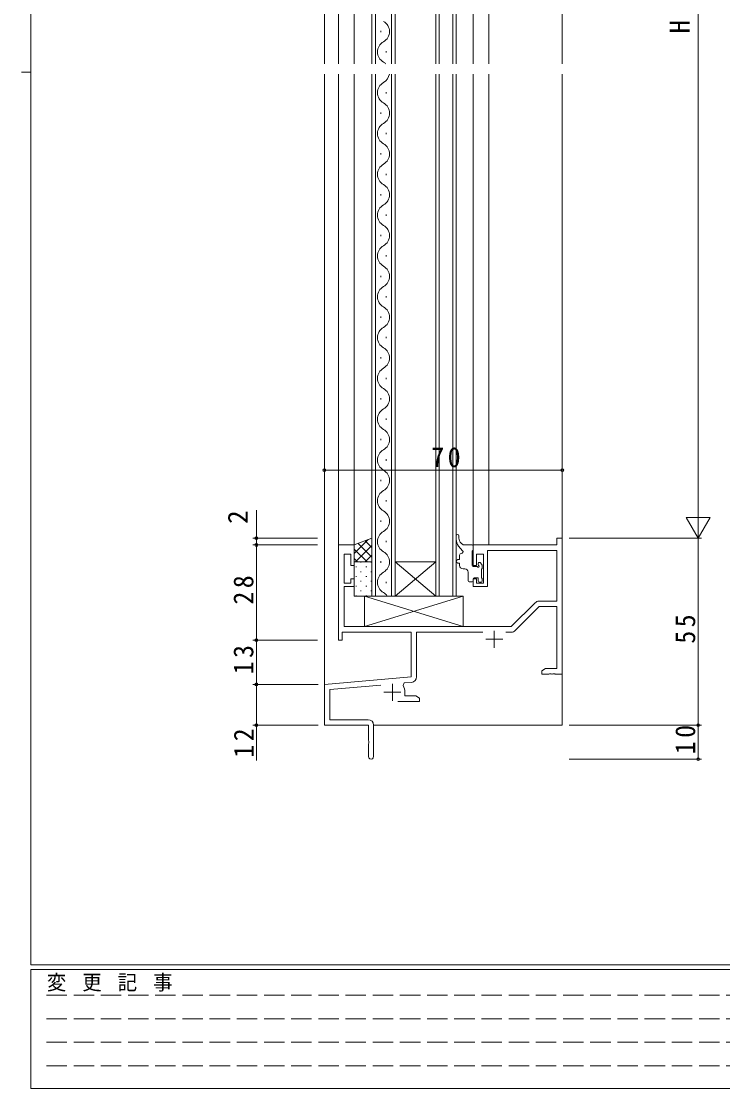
# Model space of a CAD drawing. Units: millimetres, scale not verified. Extents: x -594 to 199, y -420 to 144.
# Drawn here: x -594 to -387.6, y -420 to -106.1 of the extents above; entities that cross this region are included whole.
import ezdxf
from ezdxf.enums import TextEntityAlignment as Align

# ---------------------------------------------------------------- set-up
doc = ezdxf.new("R2010")
doc.units = ezdxf.units.MM
doc.header["$LTSCALE"] = 2
doc.linetypes.add('DASHED3', pattern=[4, 3, -1])
for name, color, linetype, lineweight in [('0-1_YKK_ZWAK', 7, 'Continuous', 9), ('0-3_YKK_11', 7, 'Continuous', 9), ('0-4_YKK_12', 2, 'Continuous', 9), ('0-5_YKK_13', 4, 'Continuous', 9), ('0-7_YKK_D', 6, 'Continuous', 9)]:
    doc.layers.add(name, color=color, linetype=linetype, lineweight=lineweight)
doc.styles.add('ＭＳ ゴシック', font='')
doc.styles.get('ＭＳ ゴシック').set_extended_font_data('MS Gothic')

msp = doc.modelspace()

# ---------------------------------------------------------------- linework, layer by layer
at = {"layer": '0-1_YKK_ZWAK'}
for p, q in [((-591.2, -383.6), (-591.2, 141.4)), ((-594, -121.1), (-591.2, -121.1)), ((178.8, -383.6), (-591.2, -383.6)), ((-591.2, -420), (-591.2, -385)), ((141, -385), (-591.2, -385)), ((-591.2, -420), (141, -420))]:
    msp.add_line(p, q, dxfattribs=at)
at = {"layer": '0-1_YKK_ZWAK', "linetype": 'DASHED3'}
for p, q in [((-586.601, -392.512), (-338.409, -392.512)), ((-586.601, -399.441), (-338.409, -399.441)), ((-586.601, -406.37), (-338.409, -406.37)), ((-586.601, -413.298), (-338.409, -413.298))]:
    msp.add_line(p, q, dxfattribs=at)
at = {"layer": '0-3_YKK_11'}
for p, q in [((-500.642, -260.116), (-500.642, -288.116)), ((-496.042, -260.116), (-500.642, -260.116)), ((-496.042, -266.116), (-496.042, -260.116)), ((-461.042, -260.116), (-461.042, -266.116)), ((-436.472, -260.116), (-461.042, -260.116)), ((-436.472, -258.116), (-436.472, -260.116)), ((-434.842, -258.116), (-436.472, -258.116)), ((-434.842, -298.116), (-434.842, -258.116)), ((-499.012, -262.816), (-497.042, -262.816)), ((-499.012, -271.316), (-499.012, -262.816)), ((-497.042, -262.816), (-497.042, -266.116)), ((-460.042, -262.816), (-458.042, -262.816)), ((-460.042, -266.116), (-460.042, -262.816)), ((-458.042, -262.816), (-458.042, -271.316)), ((-456.842, -261.746), (-436.472, -261.746)), ((-456.842, -272.316), (-456.842, -261.746)), ((-436.472, -261.746), (-436.472, -276.616)), ((-497.042, -266.116), (-496.042, -266.116)), ((-461.042, -266.116), (-460.042, -266.116)), ((-497.042, -271.316), (-499.012, -271.316)), ((-499.012, -272.316), (-496.042, -272.316)), ((-499.012, -284.116), (-499.012, -272.316)), ((-497.042, -270.116), (-497.042, -271.316)), ((-496.042, -270.116), (-497.042, -270.116)), ((-496.042, -272.316), (-496.042, -270.116)), ((-461.042, -270.116), (-461.042, -272.316)), ((-460.042, -270.116), (-461.042, -270.116)), ((-461.042, -272.316), (-456.842, -272.316)), ((-460.042, -271.316), (-460.042, -270.116)), ((-458.042, -271.316), (-460.042, -271.316)), ((-442.81, -277.085), (-449.842, -284.116)), ((-448.698, -285.277), (-441.667, -278.246)), ((-436.472, -276.616), (-441.679, -276.616)), ((-441.667, -278.246), (-436.472, -278.246)), ((-436.472, -278.246), (-436.472, -296.486)), ((-449.842, -284.116), (-499.012, -284.116)), ((-454.842, -285.316), (-454.842, -290.316)), ((-500.642, -288.116), (-499.642, -288.116)), ((-499.642, -285.746), (-479.342, -285.746)), ((-499.642, -288.116), (-499.642, -285.746)), ((-479.342, -285.746), (-479.342, -298.885)), ((-477.712, -285.746), (-458.192, -285.746)), ((-477.712, -298.913), (-477.712, -285.746)), ((-457.342, -287.816), (-452.342, -287.816)), ((-451.491, -285.746), (-449.829, -285.746)), ((-439.75, -296.486), (-440.842, -297.116)), ((-440.842, -297.116), (-440.842, -298.116)), ((-440.842, -298.116), (-438.8, -298.116)), ((-436.472, -296.486), (-439.75, -296.486)), ((-438.8, -298.116), (-438.617, -297.996)), ((-438.617, -297.996), (-438.067, -297.996)), ((-438.067, -297.996), (-437.883, -298.116)), ((-437.883, -298.116), (-437.8, -298.116)), ((-437.8, -298.116), (-437.617, -297.996)), ((-437.617, -297.996), (-437.067, -297.996)), ((-437.067, -297.996), (-436.883, -298.116)), ((-436.883, -298.116), (-434.842, -298.116)), ((-479.342, -298.885), (-504.842, -301.116)), ((-504.842, -301.116), (-504.842, -313.116)), ((-503.212, -302.61), (-488.211, -301.297)), ((-484.842, -300.916), (-484.842, -305.916)), ((-481.703, -301.457), (-481.322, -300.695)), ((-481.322, -300.695), (-479.172, -300.507)), ((-503.212, -311.486), (-503.212, -302.61)), ((-487.342, -303.416), (-482.342, -303.416)), ((-481.142, -304.486), (-481.142, -303.416)), ((-483.192, -306.116), (-476.842, -306.116)), ((-477.933, -304.486), (-481.142, -304.486)), ((-476.842, -305.116), (-477.933, -304.486)), ((-476.842, -306.116), (-476.842, -305.116)), ((-504.842, -313.116), (-491.842, -313.116)), ((-491.942, -311.486), (-503.212, -311.486)), ((-491.842, -313.116), (-491.842, -317.658)), ((-490.342, -322.366), (-490.342, -313.086)), ((-491.842, -317.658), (-491.722, -317.841)), ((-491.722, -318.391), (-491.842, -318.574)), ((-491.842, -318.574), (-491.842, -322.366)), ((-491.722, -317.841), (-491.722, -318.391))]:
    msp.add_line(p, q, dxfattribs=at)
for centre, radius, start, end in [((-441.679, -278.216), 1.6, 89.99998, 134.99998), ((-449.829, -284.146), 1.6, 269.99998, 314.99998), ((-479.312, -298.913), 1.6, 275, 0), ((-484.842, -303.416), 3.7, 0, 31.9633), ((-491.942, -313.086), 1.6, 0, 89.99998), ((-491.092, -322.366), 0.75, 179.99998, 0)]:
    msp.add_arc(centre, radius, start, end, dxfattribs=at)
at = {"layer": '0-4_YKK_12'}
for p, q in [((-504.842, 71.884), (-504.842, -118.616)), ((-434.842, 71.884), (-434.842, -118.616)), ((-490.842, -118.616), (-490.842, 34.884)), ((-489.842, 34.884), (-489.842, -118.616)), ((-485.042, -118.616), (-485.042, 34.884)), ((-484.042, 34.884), (-484.042, -118.616)), ((-472.042, -118.616), (-472.042, 34.884)), ((-471.042, 34.884), (-471.042, -118.616)), ((-467.042, -118.616), (-467.042, 34.884)), ((-466.042, 34.884), (-466.042, -118.616)), ((-500.642, 20.183), (-500.642, -118.616)), ((-496.042, 20.384), (-496.042, -118.616)), ((-461.042, 20.183), (-461.042, -118.616)), ((-456.442, 20.184), (-456.442, -118.616)), ((-488.202, -108.916), (-488.202, -109.316)), ((-486.682, -114.916), (-486.682, -115.316)), ((-504.842, -121.616), (-504.842, -313.116)), ((-500.642, -121.616), (-500.642, -260.416)), ((-496.042, -121.616), (-496.042, -260.616)), ((-490.842, -275.116), (-490.842, -121.616)), ((-489.842, -121.616), (-489.842, -275.116)), ((-485.042, -275.116), (-485.042, -121.616)), ((-484.042, -121.616), (-484.042, -275.116)), ((-472.042, -275.116), (-472.042, -121.616)), ((-471.042, -121.616), (-471.042, -275.116)), ((-467.042, -275.116), (-467.042, -121.616)), ((-466.042, -121.616), (-466.042, -275.116)), ((-461.042, -121.616), (-461.042, -260.416)), ((-456.442, -121.616), (-456.442, -260.116)), ((-434.842, -121.616), (-434.842, -313.116)), ((-486.682, -126.916), (-486.682, -127.316)), ((-488.202, -132.916), (-488.202, -133.316)), ((-486.682, -138.916), (-486.682, -139.316)), ((-488.202, -144.916), (-488.202, -145.316)), ((-486.682, -150.916), (-486.682, -151.316)), ((-488.202, -156.916), (-488.202, -157.316)), ((-486.682, -162.916), (-486.682, -163.316)), ((-488.202, -168.916), (-488.202, -169.316)), ((-486.682, -174.916), (-486.682, -175.316)), ((-488.202, -180.916), (-488.202, -181.316)), ((-486.682, -186.916), (-486.682, -187.316)), ((-488.202, -192.916), (-488.202, -193.316)), ((-486.682, -198.916), (-486.682, -199.316)), ((-488.202, -204.916), (-488.202, -205.316)), ((-486.682, -210.916), (-486.682, -211.316)), ((-488.202, -216.916), (-488.202, -217.316)), ((-486.682, -222.916), (-486.682, -223.316)), ((-488.202, -228.916), (-488.202, -229.316)), ((-486.682, -234.916), (-486.682, -235.316)), ((-488.202, -240.916), (-488.202, -241.316)), ((-486.682, -246.916), (-486.682, -247.316)), ((-488.202, -252.916), (-488.202, -253.316)), ((-486.682, -258.916), (-486.682, -259.316)), ((-488.202, -264.916), (-488.202, -265.316)), ((-484.042, -275.116), (-472.042, -265.116)), ((-472.042, -275.116), (-484.042, -265.116)), ((-472.042, -265.116), (-484.042, -265.116)), ((-486.682, -270.916), (-486.682, -271.316)), ((-484.042, -275.116), (-490.842, -275.116)), ((-472.042, -275.116), (-484.042, -275.116)), ((-466.042, -275.116), (-472.042, -275.116)), ((-504.842, -313.116), (-492.142, -313.116)), ((-490.342, -313.116), (-434.842, -313.116))]:
    msp.add_line(p, q, dxfattribs=at)
for centre, start, end in [((-489.118, -109.116), 299.20253, 60.79745), ((-485.765, -115.116), 119.20253, 240.79745), ((-489.118, -121.116), 46.67027, 60.79745), ((-489.118, -121.116), 299.20253, 351.63472), ((-485.765, -127.116), 119.20253, 240.79745), ((-489.118, -133.116), 299.20253, 60.79745), ((-485.765, -139.116), 119.20253, 240.79745), ((-489.118, -145.116), 299.20253, 60.79745), ((-485.765, -151.116), 119.20253, 240.79745), ((-489.118, -157.116), 299.20253, 60.79745), ((-485.765, -163.116), 119.20253, 240.79745), ((-489.118, -169.116), 299.20253, 60.79745), ((-485.765, -175.116), 119.20253, 240.79745), ((-489.118, -181.116), 299.20253, 60.79745), ((-485.765, -187.116), 119.20253, 240.79745), ((-489.118, -193.116), 299.20253, 60.79745), ((-485.765, -199.116), 119.20253, 240.79745), ((-489.118, -205.116), 299.20253, 60.79745), ((-485.765, -211.116), 119.20253, 240.79745), ((-489.118, -217.116), 299.20253, 60.79745), ((-485.765, -223.116), 119.20253, 240.79745), ((-489.118, -229.116), 299.20253, 60.79745), ((-485.765, -235.116), 119.20253, 240.79745), ((-489.118, -241.116), 299.20253, 60.79745), ((-485.765, -247.116), 119.20253, 240.79745), ((-489.118, -253.116), 299.20253, 60.79745), ((-485.765, -259.116), 119.20253, 240.79745), ((-489.118, -265.116), 299.20253, 60.79745), ((-485.765, -271.116), 119.20253, 240.79745), ((-489.118, -277.116), 35.58665, 60.79745)]:
    msp.add_arc(centre, 3.437, start, end, dxfattribs=at)
at = {"layer": '0-5_YKK_13'}
for p, q in [((-490.842, -258.116), (-496.042, -260.116)), ((-491.957, -258.545), (-496.042, -262.629)), ((-496.042, -260.116), (-496.042, -265.116)), ((-490.842, -260.258), (-495.7, -265.116)), ((-494.858, -259.661), (-490.842, -263.677)), ((-492.815, -258.875), (-490.842, -260.849)), ((-490.842, -265.116), (-490.842, -258.116)), ((-466.042, -258.475), (-466.042, -257.453)), ((-464.161, -261.792), (-465.329, -260.416)), ((-465.242, -258.119), (-465.242, -257.453)), ((-464.042, -260.116), (-464.617, -259.572)), ((-461.342, -260.116), (-464.042, -260.116)), ((-461.042, -260.416), (-461.042, -261.616)), ((-496.042, -261.306), (-492.231, -265.116)), ((-490.842, -263.086), (-492.871, -265.116)), ((-465.042, -264.416), (-465.042, -263.116)), ((-496.042, -264.134), (-495.06, -265.116)), ((-496.042, -265.116), (-490.842, -265.116)), ((-496.042, -275.116), (-496.042, -265.116)), ((-496.042, -265.116), (-490.842, -265.116)), ((-495.622, -266.552), (-495.422, -266.552)), ((-494.207, -265.137), (-494.007, -265.137)), ((-492.592, -266.552), (-492.392, -266.552)), ((-491.177, -265.137), (-490.977, -265.137)), ((-490.842, -265.116), (-490.842, -275.116)), ((-465.542, -264.416), (-465.042, -264.416)), ((-465.542, -265.416), (-465.042, -265.416)), ((-465.042, -266.116), (-465.042, -265.416)), ((-461.042, -266.416), (-460.003, -266.416)), ((-459.542, -265.955), (-459.542, -265.516)), ((-459.03, -265.304), (-458.53, -265.804)), ((-458.442, -266.016), (-458.442, -267.016)), ((-495.622, -269.382), (-495.422, -269.382)), ((-494.207, -267.967), (-494.007, -267.967)), ((-492.592, -269.382), (-492.392, -269.382)), ((-491.177, -267.967), (-490.977, -267.967)), ((-463.542, -267.116), (-464.042, -267.116)), ((-462.542, -270.616), (-462.542, -268.116)), ((-459.542, -269.816), (-460.742, -269.816)), ((-459.542, -270.716), (-459.542, -269.816)), ((-458.642, -267.216), (-458.642, -269.816)), ((-495.622, -272.212), (-495.422, -272.212)), ((-494.207, -270.797), (-494.007, -270.797)), ((-492.592, -272.212), (-492.392, -272.212)), ((-491.177, -270.797), (-490.977, -270.797)), ((-461.342, -270.916), (-462.242, -270.916)), ((-461.042, -270.116), (-461.042, -270.616)), ((-458.742, -271.016), (-459.242, -271.016)), ((-458.442, -270.016), (-458.442, -270.716)), ((-490.842, -275.116), (-496.042, -275.116)), ((-495.622, -275.042), (-495.422, -275.042)), ((-494.207, -273.627), (-494.007, -273.627)), ((-493.042, -275.116), (-493.042, -284.116)), ((-464.042, -275.116), (-493.042, -275.116)), ((-464.042, -275.116), (-493.042, -284.116)), ((-464.042, -284.116), (-493.042, -275.116)), ((-492.592, -275.042), (-492.392, -275.042)), ((-491.177, -273.627), (-490.977, -273.627)), ((-464.042, -284.116), (-464.042, -275.116)), ((-493.042, -284.116), (-464.042, -284.116))]:
    msp.add_line(p, q, dxfattribs=at)
msp.add_lwpolyline([(-461.042, -261.616), (-461.342, -261.916), (-461.342, -266.116)], dxfattribs=at)
for centre, radius, start, end in [((-465.642, -257.453), 0.4, 0, 180), ((-463.042, -258.475), 3, 180, 220.32854), ((-463.242, -258.119), 2, 180, 226.56767), ((-461.342, -260.416), 0.3, 0, 90), ((-464.542, -263.116), 0.5, 90, 180), ((-464.542, -262.116), 0.5, 270, 40.32854), ((-465.542, -264.916), 0.5, 90, 270), ((-464.042, -266.116), 1, 180, 270), ((-461.042, -266.116), 0.3, 180, 270), ((-460.003, -266.716), 0.3, 33.05573, 90), ((-459.542, -266.416), 0.25, 213.05573, 56.94426), ((-459.242, -265.516), 0.3, 45, 180), ((-459.242, -265.955), 0.3, 180, 236.94426), ((-458.742, -266.016), 0.3, 0, 45), ((-463.542, -268.116), 1, 0, 90), ((-460.742, -270.116), 0.3, 90, 180), ((-458.642, -267.016), 0.2, 270, 0), ((-458.642, -270.016), 0.2, 0, 90), ((-462.242, -270.616), 0.3, 180, 270), ((-461.342, -270.616), 0.3, 270, 0), ((-459.242, -270.716), 0.3, 180, 270), ((-458.742, -270.716), 0.3, 270, 0)]:
    msp.add_arc(centre, radius, start, end, dxfattribs=at)
at = {"layer": '0-7_YKK_D'}
for p, q in [((-394.842, 34.884), (-394.842, -251.116)), ((-504.842, -256.116), (-504.842, -237.116)), ((-504.842, -238.116), (-434.842, -238.116)), ((-434.842, -256.116), (-434.842, -237.116)), ((-394.842, -258.116), (-394.842, -245.992)), ((-524.842, -258.116), (-524.842, -249.916)), ((-391.342, -252.054), (-398.342, -252.054)), ((-394.842, -258.116), (-398.342, -252.054)), ((-394.842, -258.116), (-391.342, -252.054)), ((-506.842, -258.116), (-525.842, -258.116)), ((-506.842, -260.116), (-525.842, -260.116)), ((-506.842, -260.116), (-525.842, -260.116)), ((-524.842, -260.116), (-524.842, -258.116)), ((-524.842, -260.116), (-524.842, -288.116)), ((-432.842, -258.116), (-393.842, -258.116)), ((-432.842, -258.116), (-393.842, -258.116)), ((-394.842, -258.116), (-394.842, -313.116)), ((-506.842, -288.116), (-525.842, -288.116)), ((-506.842, -288.116), (-525.842, -288.116)), ((-524.842, -288.116), (-524.842, -301.116)), ((-506.654, -301.116), (-525.842, -301.116)), ((-506.842, -301.116), (-525.842, -301.116)), ((-524.842, -301.116), (-524.842, -313.116)), ((-506.654, -313.116), (-525.842, -313.116)), ((-524.842, -313.116), (-524.842, -323.456)), ((-432.842, -313.116), (-393.842, -313.116)), ((-432.842, -313.116), (-393.842, -313.116)), ((-394.842, -313.116), (-394.842, -323.116)), ((-432.842, -323.116), (-393.842, -323.116))]:
    msp.add_line(p, q, dxfattribs=at)
for centre in [(-504.842, -238.116), (-434.842, -238.116), (-524.842, -258.116), (-524.842, -260.116), (-524.842, -260.116), (-524.842, -288.116), (-524.842, -288.116), (-524.842, -301.116), (-524.842, -301.116), (-524.842, -313.116), (-394.842, -313.116), (-394.842, -313.116), (-394.842, -323.116)]:
    msp.add_circle(centre, 0.425, dxfattribs=at)

# ---------------------------------------------------------------- texts
at = {"layer": '0-1_YKK_ZWAK', "insert": (-586.486, -391.447), "char_height": 4.399, "attachment_point": 7, "style": 'ＭＳ ゴシック'}
msp.add_mtext('\\T1.22;\\W0.95;変\\~更\\~記\\~事', dxfattribs=at)
at = {"layer": '0-7_YKK_D', "color": 7, "style": 'ＭＳ ゴシック'}
for s, p in [('H', (-395.642, -109.716)), ('2', (-525.642, -253.916))]:
    msp.add_text(s, height=5.865, rotation=90, dxfattribs=at).set_placement(p, align=Align.BOTTOM_LEFT)
at = {"layer": '0-7_YKK_D', "color": 7, "insert": (-473.362, -237.316), "char_height": 5.865, "attachment_point": 7, "style": 'ＭＳ ゴシック'}
msp.add_mtext('\\T1.27;\\W0.95;70', dxfattribs=at)
at = {"layer": '0-7_YKK_D', "color": 7, "char_height": 5.865, "attachment_point": 7, "rotation": 90, "style": 'ＭＳ ゴシック'}
for s, insert in [('\\T1.27;\\W0.95;28', (-525.642, -277.636)), ('\\T1.27;\\W0.95;55', (-395.642, -289.136)), ('\\T1.27;\\W0.95;13', (-525.642, -298.136)), ('\\T1.27;\\W0.95;10', (-395.642, -321.636)), ('\\T1.27;\\W0.95;12', (-525.642, -322.656))]:
    msp.add_mtext(s, dxfattribs=dict(at, insert=insert))

doc.saveas('drawing.dxf')
